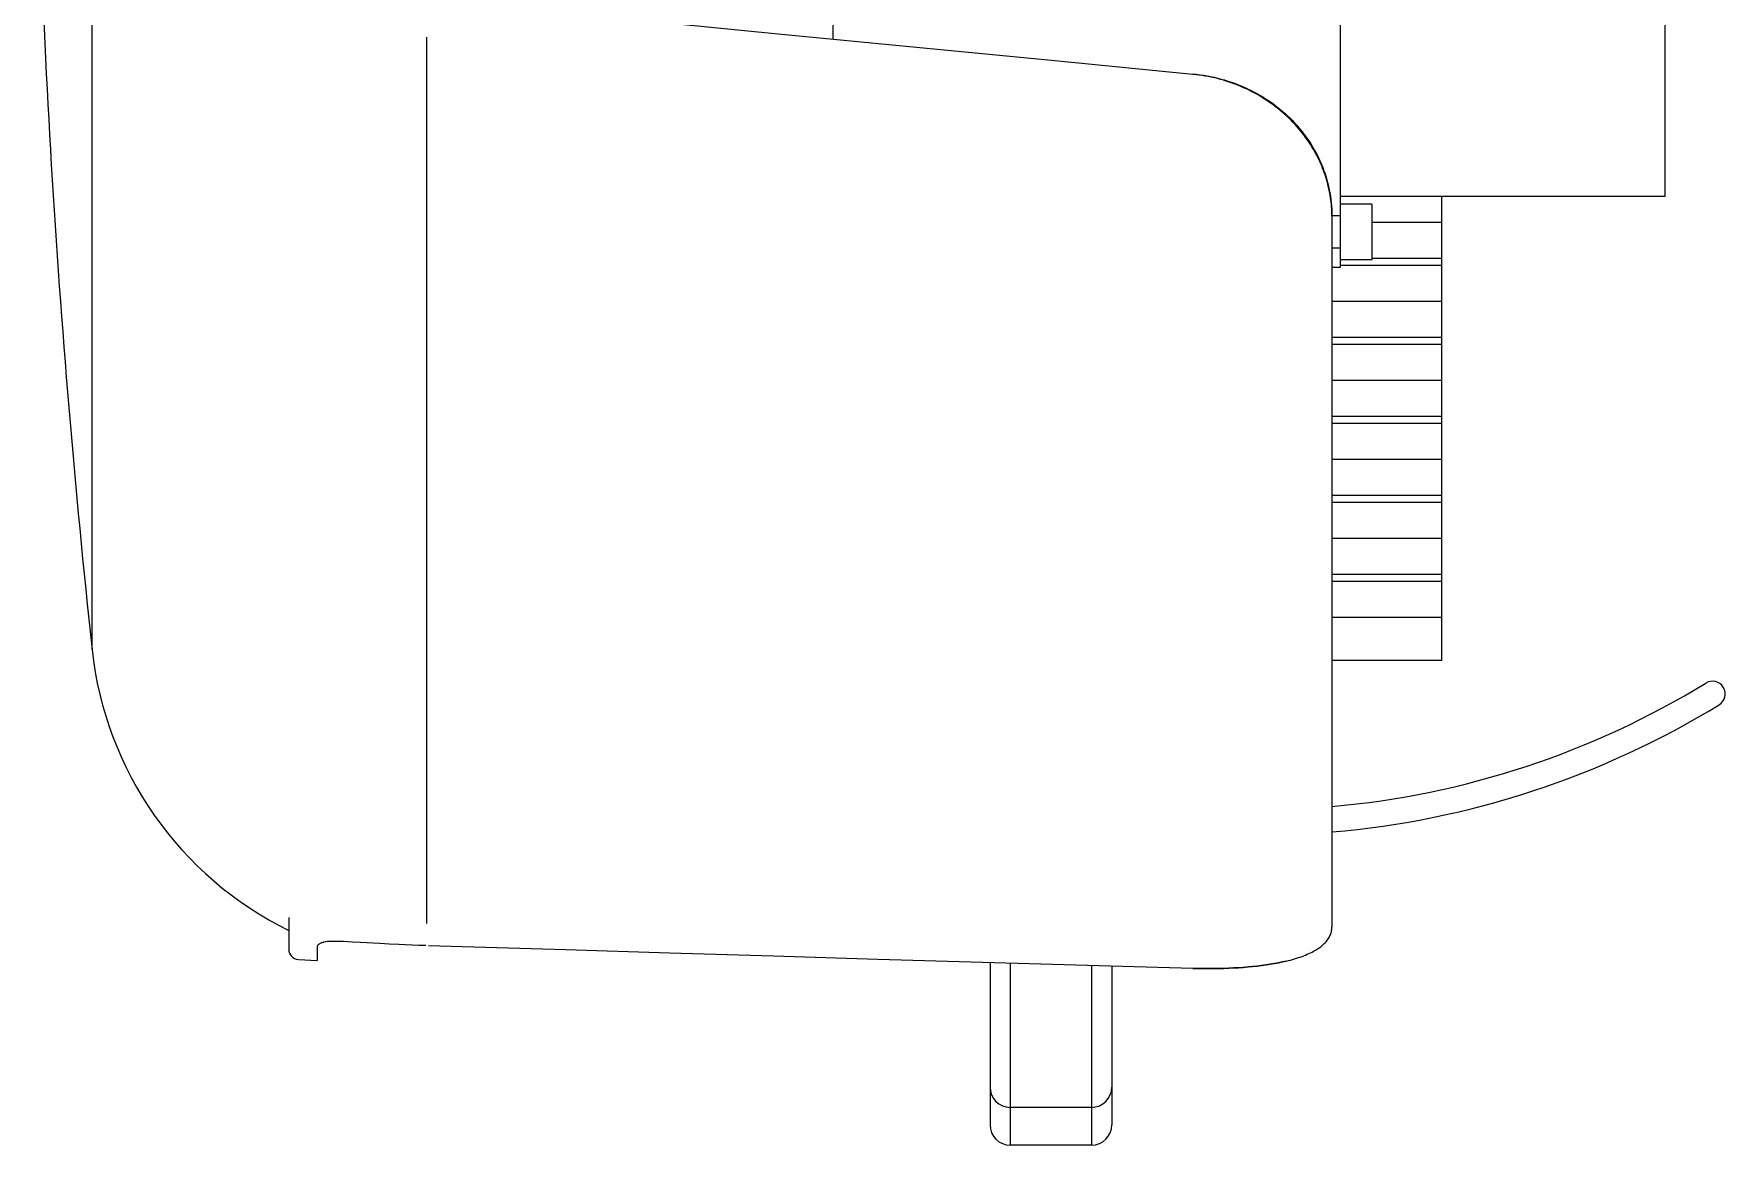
# Model space of a CAD drawing. Header units: millimetres. Extents: x -139278 to 641613, y -260926 to 217780.
# Drawn here: x 43003.3 to 43336.9, y 13710.3 to 13929.3 of the extents above; entities that cross this region are included whole.
import ezdxf

# ---------------------------------------------------------------- set-up
doc = ezdxf.new("R2010")
doc.units = ezdxf.units.MM

msp = doc.modelspace()

# ---------------------------------------------------------------- linework, layer by layer
for p, q in [((43014.762, 13807.968), (43014.762, 14023.365)), ((43160.863, 14003.253), (43160.863, 13928.346)), ((43324.976, 14001.088), (43324.976, 13897.279)), ((43260.932, 13992.347), (43260.932, 13897.279)), ((43150.119, 13929.278), (43122.857, 13931.937)), ((43080.738, 13928.694), (43080.738, 13753.982)), ((43177.382, 13926.624), (43150.119, 13929.278)), ((43204.645, 13923.976), (43177.382, 13926.624)), ((43231.91, 13921.334), (43204.645, 13923.976)), ((43232.518, 13921.27), (43231.91, 13921.334)), ((43231.928, 13921.425), (43232.627, 13921.349)), ((43233.126, 13921.194), (43232.518, 13921.27)), ((43232.627, 13921.349), (43233.324, 13921.259)), ((43233.732, 13921.107), (43233.126, 13921.194)), ((43233.324, 13921.259), (43234.018, 13921.155)), ((43234.336, 13921.008), (43233.732, 13921.107)), ((43234.018, 13921.155), (43234.71, 13921.036)), ((43234.938, 13920.898), (43234.336, 13921.008)), ((43234.71, 13921.036), (43235.397, 13920.902)), ((43235.538, 13920.776), (43234.938, 13920.898)), ((43235.397, 13920.902), (43236.082, 13920.755)), ((43236.135, 13920.643), (43235.538, 13920.776)), ((43236.082, 13920.755), (43236.762, 13920.593)), ((43236.729, 13920.499), (43236.135, 13920.643)), ((43237.32, 13920.344), (43236.729, 13920.499)), ((43236.762, 13920.593), (43237.438, 13920.417)), ((43237.908, 13920.177), (43237.32, 13920.344)), ((43237.438, 13920.417), (43238.109, 13920.227)), ((43238.493, 13920), (43237.908, 13920.177)), ((43238.109, 13920.227), (43238.775, 13920.022)), ((43239.073, 13919.811), (43238.493, 13920)), ((43238.775, 13920.022), (43239.435, 13919.804)), ((43239.65, 13919.611), (43239.073, 13919.811)), ((43239.435, 13919.804), (43240.09, 13919.573)), ((43240.222, 13919.401), (43239.65, 13919.611)), ((43240.09, 13919.573), (43240.738, 13919.327)), ((43240.79, 13919.18), (43240.222, 13919.401)), ((43240.738, 13919.327), (43241.381, 13919.068)), ((43241.353, 13918.948), (43240.79, 13919.18)), ((43241.911, 13918.706), (43241.353, 13918.948)), ((43241.381, 13919.068), (43242.016, 13918.796)), ((43242.464, 13918.454), (43241.911, 13918.706)), ((43242.016, 13918.796), (43242.644, 13918.511)), ((43243.011, 13918.191), (43242.464, 13918.454)), ((43242.644, 13918.511), (43243.265, 13918.212)), ((43243.553, 13917.918), (43243.011, 13918.191)), ((43243.265, 13918.212), (43243.878, 13917.9)), ((43244.088, 13917.634), (43243.553, 13917.918)), ((43243.878, 13917.9), (43244.483, 13917.576)), ((43244.618, 13917.341), (43244.088, 13917.634)), ((43244.483, 13917.576), (43245.08, 13917.239)), ((43245.141, 13917.039), (43244.618, 13917.341)), ((43245.08, 13917.239), (43245.668, 13916.89)), ((43245.658, 13916.726), (43245.141, 13917.039)), ((43246.167, 13916.404), (43245.658, 13916.726)), ((43245.668, 13916.89), (43246.247, 13916.528)), ((43246.67, 13916.073), (43246.167, 13916.404)), ((43246.247, 13916.528), (43246.817, 13916.155)), ((43247.166, 13915.732), (43246.67, 13916.073)), ((43246.817, 13916.155), (43247.377, 13915.769)), ((43247.654, 13915.382), (43247.166, 13915.732)), ((43247.377, 13915.769), (43247.928, 13915.372)), ((43248.134, 13915.024), (43247.654, 13915.382)), ((43247.928, 13915.372), (43248.468, 13914.963)), ((43248.606, 13914.656), (43248.134, 13915.024)), ((43248.468, 13914.963), (43248.998, 13914.543)), ((43249.071, 13914.28), (43248.606, 13914.656)), ((43248.998, 13914.543), (43249.517, 13914.112)), ((43249.527, 13913.896), (43249.071, 13914.28)), ((43249.517, 13914.112), (43250.025, 13913.67)), ((43249.975, 13913.504), (43249.527, 13913.896)), ((43250.414, 13913.103), (43249.975, 13913.504)), ((43250.025, 13913.67), (43250.522, 13913.218)), ((43250.845, 13912.695), (43250.414, 13913.103)), ((43250.522, 13913.218), (43251.008, 13912.755)), ((43251.266, 13912.278), (43250.845, 13912.695)), ((43251.008, 13912.755), (43251.482, 13912.282)), ((43251.678, 13911.855), (43251.266, 13912.278)), ((43251.482, 13912.282), (43251.943, 13911.799)), ((43252.081, 13911.424), (43251.678, 13911.855)), ((43251.943, 13911.799), (43252.393, 13911.306)), ((43252.474, 13910.986), (43252.081, 13911.424)), ((43252.393, 13911.306), (43252.83, 13910.805)), ((43252.858, 13910.541), (43252.474, 13910.986)), ((43252.83, 13910.805), (43253.255, 13910.293)), ((43253.167, 13910.169), (43252.858, 13910.541)), ((43253.469, 13909.793), (43253.167, 13910.169)), ((43253.255, 13910.293), (43253.666, 13909.774)), ((43253.764, 13909.413), (43253.469, 13909.793)), ((43253.666, 13909.774), (43254.065, 13909.245)), ((43254.052, 13909.028), (43253.764, 13909.413)), ((43254.334, 13908.639), (43254.052, 13909.028)), ((43254.065, 13909.245), (43254.45, 13908.708)), ((43254.608, 13908.247), (43254.334, 13908.639)), ((43254.45, 13908.708), (43254.822, 13908.163)), ((43254.875, 13907.85), (43254.608, 13908.247)), ((43254.822, 13908.163), (43255.18, 13907.611)), ((43255.134, 13907.45), (43254.875, 13907.85)), ((43255.387, 13907.046), (43255.134, 13907.45)), ((43255.18, 13907.611), (43255.525, 13907.051)), ((43255.632, 13906.639), (43255.387, 13907.046)), ((43255.525, 13907.051), (43255.855, 13906.483)), ((43255.869, 13906.229), (43255.632, 13906.639)), ((43255.855, 13906.483), (43256.171, 13905.909)), ((43256.099, 13905.815), (43255.869, 13906.229)), ((43256.322, 13905.398), (43256.099, 13905.815)), ((43256.171, 13905.909), (43256.473, 13905.328)), ((43256.537, 13904.978), (43256.322, 13905.398)), ((43256.473, 13905.328), (43256.76, 13904.741)), ((43256.744, 13904.556), (43256.537, 13904.978)), ((43256.943, 13904.13), (43256.744, 13904.556)), ((43256.76, 13904.741), (43257.032, 13904.148)), ((43257.135, 13903.702), (43256.943, 13904.13)), ((43257.032, 13904.148), (43257.29, 13903.549)), ((43257.319, 13903.272), (43257.135, 13903.702)), ((43257.29, 13903.549), (43257.533, 13902.944)), ((43257.495, 13902.839), (43257.319, 13903.272)), ((43257.663, 13902.404), (43257.495, 13902.839)), ((43257.533, 13902.944), (43257.76, 13902.335)), ((43257.823, 13901.967), (43257.663, 13902.404)), ((43257.76, 13902.335), (43257.973, 13901.721)), ((43257.975, 13901.528), (43257.823, 13901.967)), ((43257.973, 13901.721), (43258.17, 13901.102)), ((43258.119, 13901.088), (43257.975, 13901.528)), ((43258.255, 13900.645), (43258.119, 13901.088)), ((43258.17, 13901.102), (43258.352, 13900.479)), ((43258.383, 13900.201), (43258.255, 13900.645)), ((43258.352, 13900.479), (43258.518, 13899.853)), ((43258.503, 13899.756), (43258.383, 13900.201)), ((43258.614, 13899.31), (43258.503, 13899.756)), ((43258.518, 13899.853), (43258.669, 13899.223)), ((43258.718, 13898.862), (43258.614, 13899.31)), ((43258.669, 13899.223), (43258.804, 13898.589)), ((43258.813, 13898.413), (43258.718, 13898.862)), ((43258.804, 13898.589), (43258.923, 13897.953)), ((43258.9, 13897.963), (43258.813, 13898.413)), ((43258.978, 13897.513), (43258.9, 13897.963)), ((43258.923, 13897.953), (43259.027, 13897.314)), ((43259.049, 13897.062), (43258.978, 13897.513)), ((43259.027, 13897.314), (43259.114, 13896.674)), ((43259.111, 13896.611), (43259.049, 13897.062)), ((43259.165, 13896.159), (43259.111, 13896.611)), ((43259.114, 13896.674), (43259.186, 13896.031)), ((43259.21, 13895.707), (43259.165, 13896.159)), ((43259.186, 13896.031), (43259.242, 13895.387)), ((43259.248, 13895.254), (43259.21, 13895.707)), ((43259.242, 13895.387), (43259.282, 13894.741)), ((43259.277, 13894.802), (43259.248, 13895.254)), ((43260.932, 13897.279), (43260.932, 13883.269)), ((43324.976, 13897.279), (43260.932, 13897.279)), ((43260.932, 13895.778), (43260.932, 13884.77)), ((43267.222, 13895.778), (43260.932, 13895.778)), ((43267.222, 13895.778), (43267.222, 13884.77)), ((43280.946, 13897.279), (43280.946, 13805.794)), ((43259.297, 13894.35), (43259.277, 13894.802)), ((43259.282, 13894.741), (43259.306, 13894.095)), ((43259.31, 13893.899), (43259.297, 13894.35)), ((43259.306, 13894.095), (43259.314, 13893.448)), ((43259.314, 13893.448), (43259.31, 13893.899)), ((43260.932, 13893.476), (43259.313, 13893.476)), ((43259.314, 13893.448), (43259.314, 13753.218)), ((43280.946, 13892.121), (43267.222, 13892.121)), ((43260.932, 13887.072), (43259.314, 13887.072)), ((43280.946, 13885.045), (43267.222, 13885.045)), ((43260.932, 13883.269), (43259.314, 13883.269)), ((43267.222, 13884.77), (43260.932, 13884.77)), ((43280.946, 13883.63), (43260.932, 13883.63)), ((43280.946, 13876.554), (43259.314, 13876.554)), ((43280.946, 13869.478), (43259.314, 13869.478)), ((43280.946, 13868.063), (43259.314, 13868.063)), ((43280.946, 13860.987), (43259.314, 13860.987)), ((43280.946, 13853.911), (43259.314, 13853.911)), ((43280.946, 13852.495), (43259.314, 13852.495)), ((43280.946, 13845.42), (43259.314, 13845.42)), ((43280.946, 13838.344), (43259.314, 13838.344)), ((43280.946, 13836.928), (43259.314, 13836.928)), ((43280.946, 13829.852), (43259.314, 13829.852)), ((43280.946, 13822.777), (43259.314, 13822.777)), ((43280.946, 13821.361), (43259.314, 13821.361)), ((43280.946, 13814.285), (43259.314, 13814.285)), ((43280.946, 13805.794), (43259.314, 13805.794)), ((43053.572, 13755.154), (43053.572, 13748.876)), ((43258.839, 13751.326), (43258.939, 13751.528)), ((43258.939, 13751.528), (43259.027, 13751.732)), ((43259.027, 13751.732), (43259.103, 13751.938)), ((43259.103, 13751.938), (43259.167, 13752.146)), ((43259.167, 13752.146), (43259.22, 13752.357)), ((43259.22, 13752.357), (43259.261, 13752.569)), ((43259.261, 13752.569), (43259.29, 13752.784)), ((43259.29, 13752.784), (43259.308, 13753)), ((43259.308, 13753), (43259.314, 13753.218)), ((43059.178, 13749.379), (43059.176, 13749.335)), ((43059.176, 13749.335), (43059.176, 13746.683)), ((43059.185, 13749.423), (43059.178, 13749.379)), ((43059.195, 13749.467), (43059.185, 13749.423)), ((43059.21, 13749.512), (43059.195, 13749.467)), ((43059.252, 13749.601), (43059.21, 13749.512)), ((43059.31, 13749.69), (43059.252, 13749.601)), ((43059.386, 13749.78), (43059.31, 13749.69)), ((43059.386, 13749.78), (43059.454, 13749.848)), ((43059.454, 13749.848), (43059.531, 13749.914)), ((43059.531, 13749.914), (43059.619, 13749.978)), ((43059.619, 13749.978), (43059.715, 13750.04)), ((43059.715, 13750.04), (43059.821, 13750.098)), ((43059.821, 13750.098), (43059.936, 13750.152)), ((43059.936, 13750.152), (43060.06, 13750.201)), ((43060.06, 13750.201), (43060.193, 13750.244)), ((43060.193, 13750.244), (43060.336, 13750.279)), ((43060.336, 13750.279), (43060.486, 13750.306)), ((43060.717, 13750.336), (43060.486, 13750.306)), ((43060.965, 13750.36), (43060.717, 13750.336)), ((43061.23, 13750.38), (43060.965, 13750.36)), ((43061.513, 13750.396), (43061.23, 13750.38)), ((43061.968, 13750.411), (43061.513, 13750.396)), ((43062.461, 13750.417), (43061.968, 13750.411)), ((43062.991, 13750.414), (43062.461, 13750.417)), ((43063.556, 13750.404), (43062.991, 13750.414)), ((43064.363, 13750.379), (43063.556, 13750.404)), ((43065.23, 13750.343), (43064.363, 13750.379)), ((43066.153, 13750.298), (43065.23, 13750.343)), ((43067.64, 13750.216), (43066.153, 13750.298)), ((43071.53, 13749.99), (43067.64, 13750.216)), ((43073.353, 13749.891), (43071.53, 13749.99)), ((43075.251, 13749.797), (43073.353, 13749.891)), ((43076.552, 13749.739), (43075.251, 13749.797)), ((43077.877, 13749.686), (43076.552, 13749.739)), ((43079.221, 13749.64), (43077.877, 13749.686)), ((43080.579, 13749.6), (43079.221, 13749.64)), ((43087.868, 13749.371), (43081.1, 13749.584)), ((43108.222, 13748.736), (43087.868, 13749.371)), ((43128.651, 13748.109), (43108.222, 13748.736)), ((43149.156, 13747.491), (43128.651, 13748.109)), ((43254.794, 13748.028), (43255.105, 13748.173)), ((43255.105, 13748.173), (43255.405, 13748.322)), ((43255.405, 13748.322), (43255.695, 13748.475)), ((43255.695, 13748.475), (43255.975, 13748.63)), ((43255.975, 13748.63), (43256.243, 13748.789)), ((43256.243, 13748.789), (43256.501, 13748.951)), ((43256.501, 13748.951), (43256.749, 13749.116)), ((43256.749, 13749.116), (43256.985, 13749.285)), ((43256.985, 13749.285), (43257.21, 13749.456)), ((43257.21, 13749.456), (43257.424, 13749.63)), ((43257.424, 13749.63), (43257.627, 13749.808)), ((43257.627, 13749.808), (43257.819, 13749.988)), ((43257.819, 13749.988), (43257.999, 13750.171)), ((43257.999, 13750.171), (43258.168, 13750.357)), ((43258.168, 13750.357), (43258.325, 13750.546)), ((43258.325, 13750.546), (43258.471, 13750.737)), ((43258.471, 13750.737), (43258.606, 13750.931)), ((43258.606, 13750.931), (43258.728, 13751.127)), ((43258.728, 13751.127), (43258.839, 13751.326)), ((43055.469, 13746.878), (43059.176, 13746.683)), ((43169.734, 13746.881), (43149.156, 13747.491)), ((43190.386, 13746.28), (43169.734, 13746.881)), ((43211.112, 13745.688), (43190.386, 13746.28)), ((43191.884, 13746.238), (43191.884, 13714.271)), ((43195.887, 13746.123), (43195.887, 13710.268)), ((43231.91, 13745.104), (43211.112, 13745.688)), ((43211.898, 13745.666), (43211.898, 13710.268)), ((43215.901, 13745.553), (43215.901, 13714.271)), ((43232.936, 13745.08), (43231.91, 13745.104)), ((43231.91, 13745.104), (43232.936, 13745.08)), ((43233.958, 13745.066), (43232.936, 13745.08)), ((43232.936, 13745.08), (43233.958, 13745.066)), ((43234.975, 13745.062), (43233.958, 13745.066)), ((43233.958, 13745.066), (43234.975, 13745.062)), ((43235.986, 13745.067), (43234.975, 13745.062)), ((43234.975, 13745.062), (43235.986, 13745.067)), ((43236.988, 13745.083), (43235.986, 13745.067)), ((43235.986, 13745.067), (43236.988, 13745.083)), ((43237.982, 13745.108), (43236.988, 13745.083)), ((43236.988, 13745.083), (43237.982, 13745.108)), ((43238.965, 13745.144), (43237.982, 13745.108)), ((43237.982, 13745.108), (43238.965, 13745.144)), ((43239.937, 13745.189), (43238.965, 13745.144)), ((43238.965, 13745.144), (43239.937, 13745.189)), ((43240.896, 13745.245), (43239.937, 13745.189)), ((43239.937, 13745.189), (43240.896, 13745.245)), ((43241.842, 13745.311), (43240.896, 13745.245)), ((43240.896, 13745.245), (43241.842, 13745.311)), ((43242.773, 13745.388), (43241.842, 13745.311)), ((43241.842, 13745.311), (43242.773, 13745.388)), ((43243.688, 13745.475), (43242.773, 13745.388)), ((43242.773, 13745.388), (43243.688, 13745.475)), ((43244.585, 13745.572), (43243.688, 13745.475)), ((43243.688, 13745.475), (43244.585, 13745.572)), ((43245.465, 13745.68), (43244.585, 13745.572)), ((43244.585, 13745.572), (43245.465, 13745.68)), ((43246.326, 13745.798), (43245.465, 13745.68)), ((43245.465, 13745.68), (43246.326, 13745.798)), ((43247.167, 13745.927), (43246.326, 13745.798)), ((43246.326, 13745.798), (43247.167, 13745.927)), ((43247.986, 13746.066), (43247.167, 13745.927)), ((43247.167, 13745.927), (43247.986, 13746.066)), ((43248.783, 13746.216), (43247.986, 13746.066)), ((43247.986, 13746.066), (43248.783, 13746.216)), ((43249.558, 13746.376), (43248.783, 13746.216)), ((43248.783, 13746.216), (43249.558, 13746.376)), ((43250.308, 13746.547), (43249.558, 13746.376)), ((43249.558, 13746.376), (43250.308, 13746.547)), ((43250.308, 13746.547), (43250.732, 13746.651)), ((43250.732, 13746.651), (43251.147, 13746.759)), ((43251.147, 13746.759), (43251.554, 13746.87)), ((43251.554, 13746.87), (43251.951, 13746.985)), ((43251.951, 13746.985), (43252.34, 13747.103)), ((43252.34, 13747.103), (43252.719, 13747.225)), ((43252.719, 13747.225), (43253.089, 13747.35)), ((43253.089, 13747.35), (43253.45, 13747.479)), ((43253.45, 13747.479), (43253.801, 13747.611)), ((43253.801, 13747.611), (43254.142, 13747.746)), ((43254.142, 13747.746), (43254.473, 13747.885)), ((43254.473, 13747.885), (43254.794, 13748.028)), ((43211.898, 13717.72), (43195.887, 13717.72)), ((43211.898, 13710.268), (43195.887, 13710.268))]:
    msp.add_line(p, q)
for centre, radius, start, end in [((45004.514, 14023.365), 2001.376, 180.688138, 186.178395), ((43084.404, 13815.507), 70.048, 186.17838, 243.88684), ((43334.391, 13799.211), 2.502, 301.44598, 121.44598), ((43244.337, 13946.478), 170.117, 275.05086, 301.44598), ((43244.337, 13946.478), 175.12, 274.9062, 301.44598), ((43055.574, 13748.876), 2.001, 180, 267), ((43195.887, 13721.723), 4.003, 180, 270), ((43211.898, 13721.723), 4.003, 270, 0), ((43195.887, 13714.271), 4.003, 180, 270), ((43211.898, 13714.271), 4.003, 270, 0)]:
    msp.add_arc(centre, radius, start, end)

doc.saveas('drawing.dxf')
